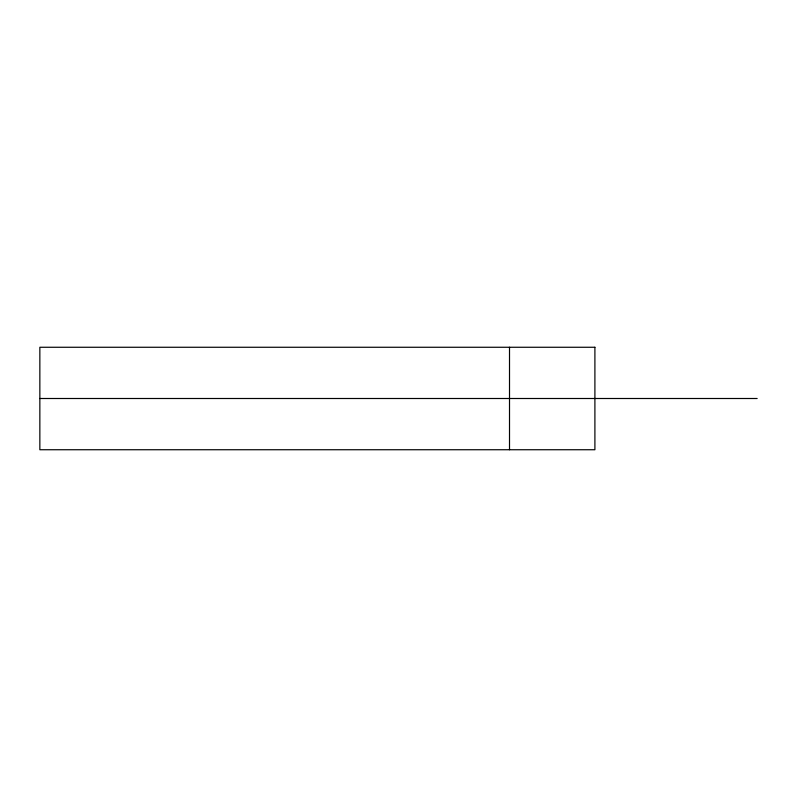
<?xml version="1.0" encoding="UTF-8"?>
<svg xmlns="http://www.w3.org/2000/svg" width="797" height="797" viewBox="0 0 797 797"><rect width="100%" height="100%" fill="white"/><g stroke="black" fill="none" stroke-linecap="round" stroke-linejoin="round"><path stroke-width="1.2" d="M39.85 398.5L757.15 398.5M509.512 347.263L509.512 449.737M594.901 347.263L39.85 347.263L39.85 449.737L594.901 449.737L594.901 347.263"/></g></svg>
